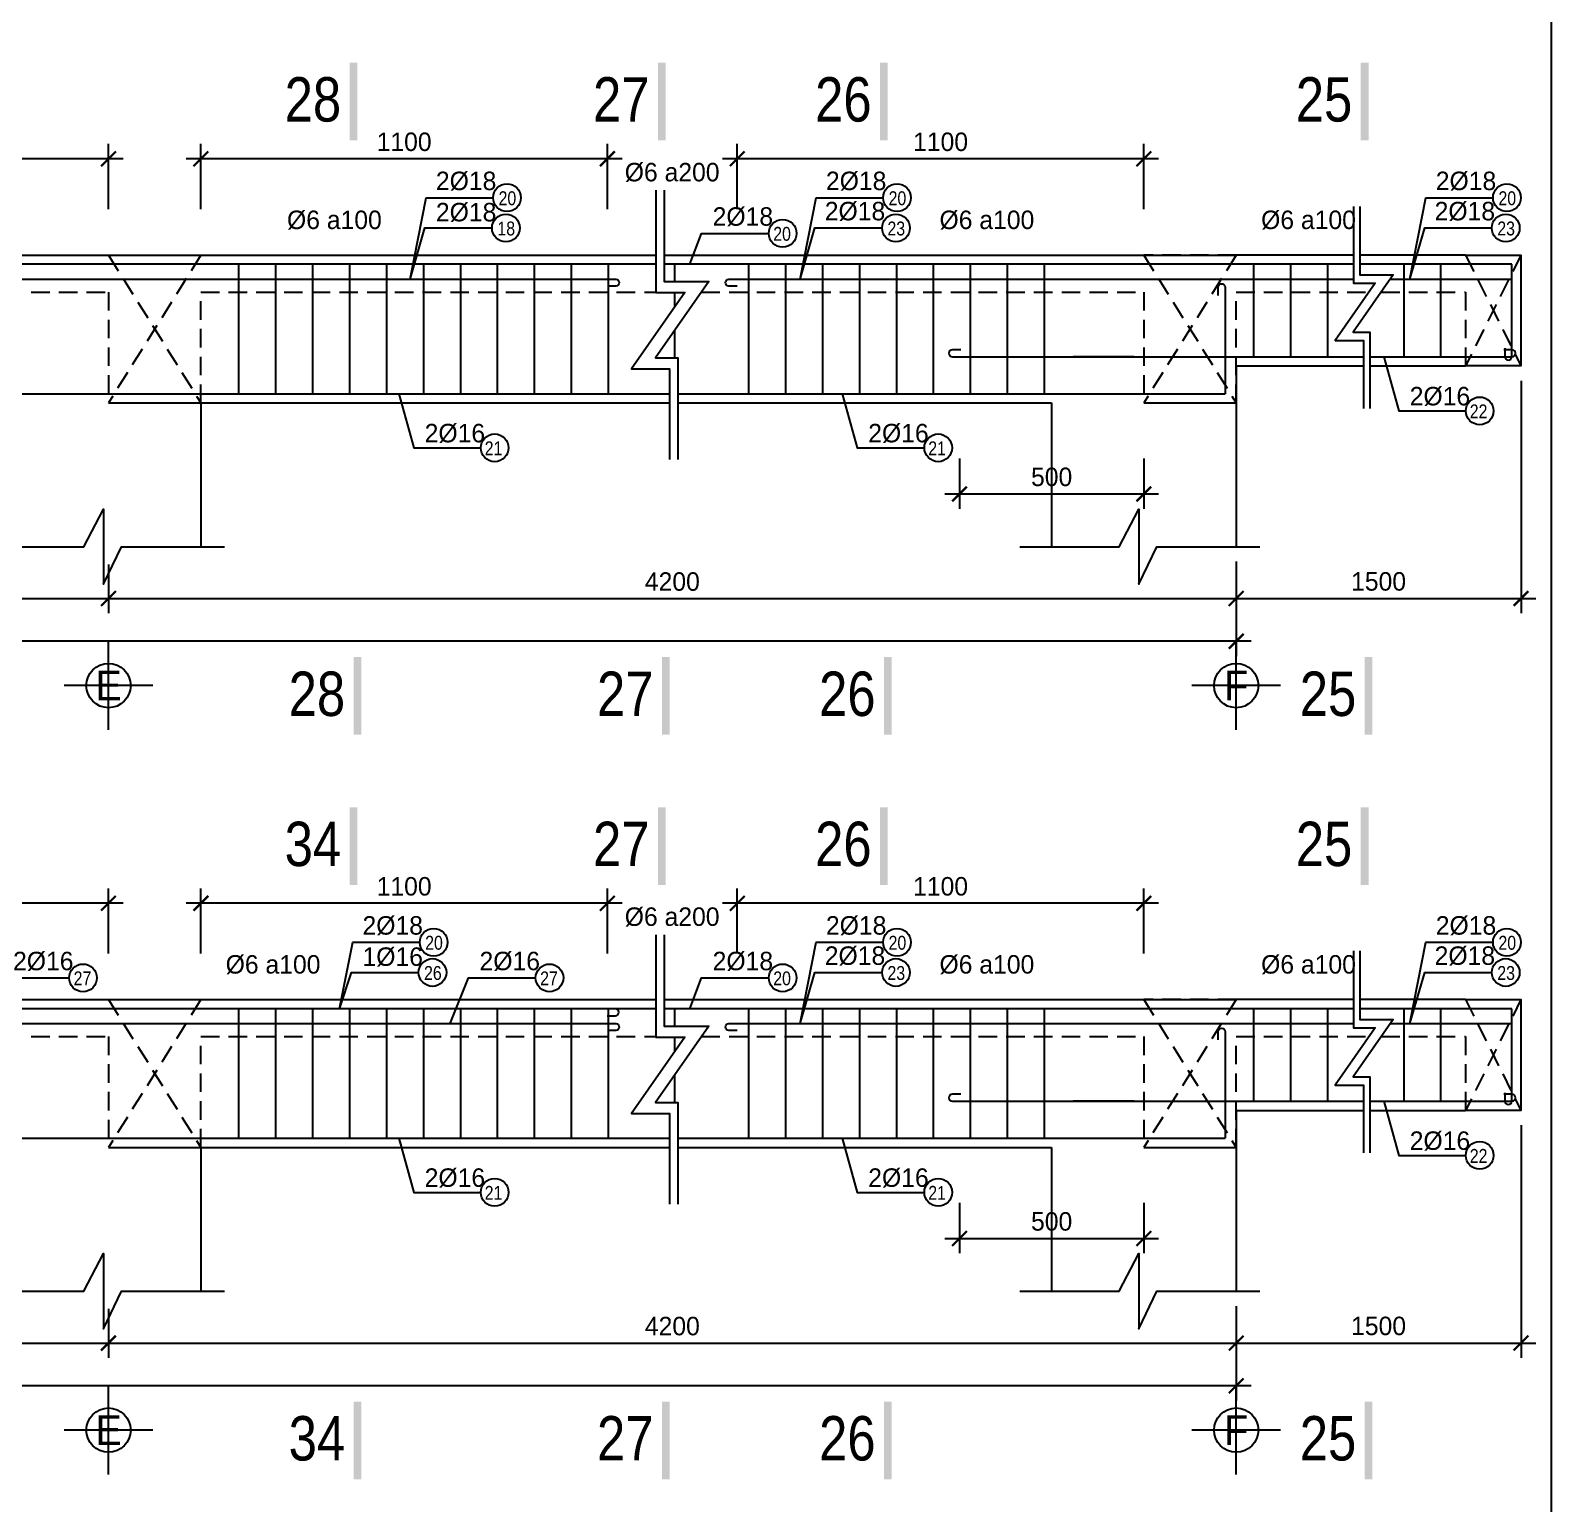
# Model space of a CAD drawing. Extents: x -317 to 4260, y -2056 to 757.
# Drawn here: x 4054.6 to 4260.4, y 292.2 to 491.5 of the extents above; entities that cross this region are included whole.
import ezdxf
from ezdxf.enums import TextEntityAlignment as Align

# ---------------------------------------------------------------- set-up
doc = ezdxf.new("R2010")
doc.units = 0
doc.header["$MEASUREMENT"] = 0
doc.linetypes.add('CENTER2', pattern=[1.125, 0.75, -0.125, 0.125, -0.125])
doc.linetypes.add('HIDDEN', pattern=[0.375, 0.25, -0.125])
doc.layers.get('0').update_dxf_attribs({"linetype": 'CONTINUOUS'})
doc.layers.get('DEFPOINTS').update_dxf_attribs({"linetype": 'CONTINUOUS'})
for name, color, linetype in [('DAI', 3, 'CONTINUOUS'), ('DIM', 1, 'CONTINUOUS'), ('DUT', 7, 'CENTER2'), ('MOTAAR', 1, 'CONTINUOUS'), ('TEXT', 7, 'CONTINUOUS'), ('THEP', 6, 'CONTINUOUS'), ('TU1', 9, 'CONTINUOUS'), ('TUONG', 7, 'CONTINUOUS')]:
    doc.layers.add(name, color=color, linetype=linetype)
doc.styles.add('DIM-NEW', font='VHELVCN.TTF')
doc.styles.add('style1', font='VGOUDYN.TTF')
doc.styles.add('T2', font='VTIMESN.TTF')
doc.dimstyles.new('TL20', dxfattribs={"dimtxt": 2.5, "dimasz": 2, "dimexe": 2, "dimexo": 2, "dimgap": 1, "dimtad": 1, "dimdec": 0, "dimlfac": 20, "dimzin": 0, "dimdsep": 46, "dimtxsty": 'T2', "dimblk": 'ARCHTICK', "dimcen": 2.5, "dimdle": 2, "dimclrd": 1, "dimclre": 1, "dimclrt": 2, "dimadec": 0, "dimazin": 0, "dimtfac": 1, "dimtdec": 0, "dimtix": 1, "dimtofl": 0, "dimtmove": 0, "dimatfit": 0, "dimldrblk": 'ARCHTICK', "dimfxl": 0, "dimtolj": 1, "dimtzin": 0, "dimlwd": -1, "dimlwe": -1, "dimarcsym": 0})

# ---------------------------------------------------------------- blocks, each defined once
blk = doc.blocks.new('_ARCHTICK')
at = {"color": 0, "linetype": 'ByBlock', "const_width": 0.15}
blk.add_lwpolyline([(-0.5, -0.5), (0.5, 0.5)], dxfattribs=at)
blk = doc.blocks.new('*D219')
at = {"layer": 'DEFPOINTS', "color": 0}
for p in [(4150.2, 474.12), (4150.2, 465.31), (4205.2, 465.31)]:
    blk.add_point(p, dxfattribs=at)
at = {"layer": 'TUONG', "color": 1}
for p, q in [((4150.2, 467.31), (4150.2, 476.12)), ((4205.2, 467.31), (4205.2, 476.12)), ((4207.2, 474.12), (4148.2, 474.12))]:
    blk.add_line(p, q, dxfattribs=at)
at = {"layer": 'TUONG', "color": 1, "xscale": 2, "yscale": 2, "zscale": 2, "rotation": 180}
blk.add_blockref('_ARCHTICK', (4150.2, 474.12), dxfattribs=at)
at = {"layer": 'TUONG', "color": 1, "xscale": 2, "yscale": 2, "zscale": 2}
blk.add_blockref('_ARCHTICK', (4205.2, 474.12), dxfattribs=at)
at = {"layer": 'TUONG', "color": 2, "insert": (4177.7, 476.4), "char_height": 2.5, "attachment_point": 5, "style": 'T2'}
blk.add_mtext('\\A1;1100', dxfattribs=at)
blk = doc.blocks.new('*D218')
at = {"layer": 'DEFPOINTS', "color": 0}
for p in [(4077.62, 474.12), (4077.62, 465.31), (4132.62, 465.31)]:
    blk.add_point(p, dxfattribs=at)
at = {"layer": 'TUONG', "color": 1}
for p, q in [((4077.62, 467.31), (4077.62, 476.12)), ((4132.62, 467.31), (4132.62, 476.12)), ((4134.62, 474.12), (4075.62, 474.12))]:
    blk.add_line(p, q, dxfattribs=at)
at = {"layer": 'TUONG', "color": 1, "xscale": 2, "yscale": 2, "zscale": 2, "rotation": 180}
blk.add_blockref('_ARCHTICK', (4077.62, 474.12), dxfattribs=at)
at = {"layer": 'TUONG', "color": 1, "xscale": 2, "yscale": 2, "zscale": 2}
blk.add_blockref('_ARCHTICK', (4132.62, 474.12), dxfattribs=at)
at = {"layer": 'TUONG', "color": 2, "insert": (4105.12, 476.4), "char_height": 2.5, "attachment_point": 5, "style": 'T2'}
blk.add_mtext('\\A1;1100', dxfattribs=at)
blk = doc.blocks.new('*D217')
at = {"layer": 'DEFPOINTS', "color": 0}
for p in [(4010.12, 474.12), (4010.12, 465.31), (4065.12, 465.31)]:
    blk.add_point(p, dxfattribs=at)
at = {"layer": 'TUONG', "color": 1}
for p, q in [((4010.12, 467.31), (4010.12, 476.12)), ((4065.12, 467.31), (4065.12, 476.12)), ((4067.12, 474.12), (4008.12, 474.12))]:
    blk.add_line(p, q, dxfattribs=at)
at = {"layer": 'TUONG', "color": 1, "xscale": 2, "yscale": 2, "zscale": 2, "rotation": 180}
blk.add_blockref('_ARCHTICK', (4010.12, 474.12), dxfattribs=at)
at = {"layer": 'TUONG', "color": 1, "xscale": 2, "yscale": 2, "zscale": 2}
blk.add_blockref('_ARCHTICK', (4065.12, 474.12), dxfattribs=at)
at = {"layer": 'TUONG', "color": 2, "insert": (4037.62, 476.4), "char_height": 2.5, "attachment_point": 5, "style": 'T2'}
blk.add_mtext('\\A1;1100', dxfattribs=at)
blk = doc.blocks.new('truc2')
at = {"layer": 'MOTAAR'}
for p, q in [((0, -15), (0, 0)), ((7.5, -7.5), (-7.5, -7.5))]:
    blk.add_line(p, q, dxfattribs=at)
blk.add_lwpolyline([(0, -3.5), (0, -1.84)], dxfattribs=at)
blk.add_circle((0, -7.5), 3.75, dxfattribs=at)
at = {"layer": 'TEXT', "style": 'T2'}
blk.add_attdef('1', text='', height=5, dxfattribs=at).set_placement((0, -7.5), align=Align.MIDDLE_CENTER)
blk = doc.blocks.new('*D209')
at = {"layer": 'DEFPOINTS', "color": 0}
for p in [(4065.12, 421.24), (4217.7, 421.24), (4217.7, 414.63)]:
    blk.add_point(p, dxfattribs=at)
at = {"layer": 'TUONG', "color": 1}
for p, q in [((4065.12, 419.24), (4065.12, 412.63)), ((4217.7, 419.24), (4217.7, 412.63)), ((4063.12, 414.63), (4219.7, 414.63))]:
    blk.add_line(p, q, dxfattribs=at)
at = {"layer": 'TUONG', "color": 1, "xscale": 2, "yscale": 2, "zscale": 2, "rotation": 180}
blk.add_blockref('_ARCHTICK', (4065.12, 414.63), dxfattribs=at)
at = {"layer": 'TUONG', "color": 1, "xscale": 2, "yscale": 2, "zscale": 2}
blk.add_blockref('_ARCHTICK', (4217.7, 414.63), dxfattribs=at)
at = {"layer": 'TUONG', "color": 2, "insert": (4141.41, 416.91), "char_height": 2.5, "attachment_point": 5, "style": 'T2'}
blk.add_mtext('\\A1;4200', dxfattribs=at)
blk = doc.blocks.new('*D208')
at = {"layer": 'DEFPOINTS', "color": 0}
for p in [(3928.04, 421.24), (4065.12, 421.24), (4065.12, 414.63)]:
    blk.add_point(p, dxfattribs=at)
at = {"layer": 'TUONG', "color": 1}
for p, q in [((3928.04, 419.24), (3928.04, 412.63)), ((4065.12, 419.24), (4065.12, 412.63)), ((3926.04, 414.63), (4067.12, 414.63))]:
    blk.add_line(p, q, dxfattribs=at)
at = {"layer": 'TUONG', "color": 1, "xscale": 2, "yscale": 2, "zscale": 2, "rotation": 180}
blk.add_blockref('_ARCHTICK', (3928.04, 414.63), dxfattribs=at)
at = {"layer": 'TUONG', "color": 1, "xscale": 2, "yscale": 2, "zscale": 2}
blk.add_blockref('_ARCHTICK', (4065.12, 414.63), dxfattribs=at)
at = {"layer": 'TUONG', "color": 2, "insert": (3996.58, 416.91), "char_height": 2.5, "attachment_point": 5, "style": 'T2'}
blk.add_mtext('\\A1;4200', dxfattribs=at)
blk = doc.blocks.new('*D204')
at = {"layer": 'DEFPOINTS', "color": 0}
for p in [(3466.01, 418.55), (4217.7, 418.55), (3466.01, 408.85)]:
    blk.add_point(p, dxfattribs=at)
at = {"layer": 'TUONG', "color": 1}
for p, q in [((3466.01, 416.55), (3466.01, 406.85)), ((4217.7, 416.55), (4217.7, 406.85)), ((4219.7, 408.85), (3464.01, 408.85))]:
    blk.add_line(p, q, dxfattribs=at)
at = {"layer": 'TUONG', "color": 1, "xscale": 2, "yscale": 2, "zscale": 2, "rotation": 180}
blk.add_blockref('_ARCHTICK', (3466.01, 408.85), dxfattribs=at)
at = {"layer": 'TUONG', "color": 1, "xscale": 2, "yscale": 2, "zscale": 2}
blk.add_blockref('_ARCHTICK', (4217.7, 408.85), dxfattribs=at)
at = {"layer": 'TUONG', "color": 2, "insert": (3841.85, 411.13), "char_height": 2.5, "attachment_point": 5, "style": 'T2'}
blk.add_mtext('\\A1;20800', dxfattribs=at)
blk = doc.blocks.new('*D221')
at = {"layer": 'DEFPOINTS', "color": 0}
for p in [(4256.23, 446.09), (4217.7, 421.64), (4256.23, 414.63)]:
    blk.add_point(p, dxfattribs=at)
at = {"layer": 'TUONG', "color": 1}
for p, q in [((4256.23, 444.09), (4256.23, 412.63)), ((4217.7, 419.64), (4217.7, 412.63)), ((4215.7, 414.63), (4258.23, 414.63))]:
    blk.add_line(p, q, dxfattribs=at)
at = {"layer": 'TUONG', "color": 1, "xscale": 2, "yscale": 2, "zscale": 2, "rotation": 180}
blk.add_blockref('_ARCHTICK', (4217.7, 414.63), dxfattribs=at)
at = {"layer": 'TUONG', "color": 1, "xscale": 2, "yscale": 2, "zscale": 2}
blk.add_blockref('_ARCHTICK', (4256.23, 414.63), dxfattribs=at)
at = {"layer": 'TUONG', "color": 2, "insert": (4236.96, 416.93), "char_height": 2.5, "attachment_point": 5, "style": 'T2'}
blk.add_mtext('\\A1;1500', dxfattribs=at)
blk = doc.blocks.new('*D223')
at = {"layer": 'DEFPOINTS', "color": 0}
for p in [(4180.26, 435.59), (4205.2, 435.59), (4205.2, 428.77)]:
    blk.add_point(p, dxfattribs=at)
at = {"layer": 'TUONG', "color": 1}
for p, q in [((4180.26, 433.59), (4180.26, 426.77)), ((4205.2, 433.59), (4205.2, 426.77)), ((4178.26, 428.77), (4207.2, 428.77))]:
    blk.add_line(p, q, dxfattribs=at)
at = {"layer": 'TUONG', "color": 1, "xscale": 2, "yscale": 2, "zscale": 2, "rotation": 180}
blk.add_blockref('_ARCHTICK', (4180.26, 428.77), dxfattribs=at)
at = {"layer": 'TUONG', "color": 1, "xscale": 2, "yscale": 2, "zscale": 2}
blk.add_blockref('_ARCHTICK', (4205.2, 428.77), dxfattribs=at)
at = {"layer": 'TUONG', "color": 2, "insert": (4192.73, 431.07), "char_height": 2.5, "attachment_point": 5, "style": 'T2'}
blk.add_mtext('\\A1;500', dxfattribs=at)
blk = doc.blocks.new('*D240')
at = {"layer": 'DEFPOINTS', "color": 0}
for p in [(4180.26, 334.87), (4205.2, 334.87), (4205.2, 328.05)]:
    blk.add_point(p, dxfattribs=at)
at = {"layer": 'TUONG', "color": 1}
for p, q in [((4180.26, 332.87), (4180.26, 326.05)), ((4205.2, 332.87), (4205.2, 326.05)), ((4178.26, 328.05), (4207.2, 328.05))]:
    blk.add_line(p, q, dxfattribs=at)
at = {"layer": 'TUONG', "color": 1, "xscale": 2, "yscale": 2, "zscale": 2, "rotation": 180}
blk.add_blockref('_ARCHTICK', (4180.26, 328.05), dxfattribs=at)
at = {"layer": 'TUONG', "color": 1, "xscale": 2, "yscale": 2, "zscale": 2}
blk.add_blockref('_ARCHTICK', (4205.2, 328.05), dxfattribs=at)
at = {"layer": 'TUONG', "color": 2, "insert": (4192.73, 330.35), "char_height": 2.5, "attachment_point": 5, "style": 'T2'}
blk.add_mtext('\\A1;500', dxfattribs=at)
blk = doc.blocks.new('*D238')
at = {"layer": 'DEFPOINTS', "color": 0}
for p in [(4256.23, 345.37), (4217.7, 320.92), (4256.23, 313.91)]:
    blk.add_point(p, dxfattribs=at)
at = {"layer": 'TUONG', "color": 1}
for p, q in [((4256.23, 343.37), (4256.23, 311.91)), ((4217.7, 318.92), (4217.7, 311.91)), ((4215.7, 313.91), (4258.23, 313.91))]:
    blk.add_line(p, q, dxfattribs=at)
at = {"layer": 'TUONG', "color": 1, "xscale": 2, "yscale": 2, "zscale": 2, "rotation": 180}
blk.add_blockref('_ARCHTICK', (4217.7, 313.91), dxfattribs=at)
at = {"layer": 'TUONG', "color": 1, "xscale": 2, "yscale": 2, "zscale": 2}
blk.add_blockref('_ARCHTICK', (4256.23, 313.91), dxfattribs=at)
at = {"layer": 'TUONG', "color": 2, "insert": (4236.96, 316.21), "char_height": 2.5, "attachment_point": 5, "style": 'T2'}
blk.add_mtext('\\A1;1500', dxfattribs=at)
blk = doc.blocks.new('*D256')
at = {"layer": 'DEFPOINTS', "color": 0}
for p in [(3466.01, 317.83), (4217.7, 317.83), (3466.01, 308.13)]:
    blk.add_point(p, dxfattribs=at)
at = {"layer": 'TUONG', "color": 1}
for p, q in [((3466.01, 315.83), (3466.01, 306.13)), ((4217.7, 315.83), (4217.7, 306.13)), ((4219.7, 308.13), (3464.01, 308.13))]:
    blk.add_line(p, q, dxfattribs=at)
at = {"layer": 'TUONG', "color": 1, "xscale": 2, "yscale": 2, "zscale": 2, "rotation": 180}
blk.add_blockref('_ARCHTICK', (3466.01, 308.13), dxfattribs=at)
at = {"layer": 'TUONG', "color": 1, "xscale": 2, "yscale": 2, "zscale": 2}
blk.add_blockref('_ARCHTICK', (4217.7, 308.13), dxfattribs=at)
at = {"layer": 'TUONG', "color": 2, "insert": (3841.85, 310.41), "char_height": 2.5, "attachment_point": 5, "style": 'T2'}
blk.add_mtext('\\A1;20800', dxfattribs=at)
blk = doc.blocks.new('*D252')
at = {"layer": 'DEFPOINTS', "color": 0}
for p in [(3928.04, 320.52), (4065.12, 320.52), (4065.12, 313.91)]:
    blk.add_point(p, dxfattribs=at)
at = {"layer": 'TUONG', "color": 1}
for p, q in [((3928.04, 318.52), (3928.04, 311.91)), ((4065.12, 318.52), (4065.12, 311.91)), ((3926.04, 313.91), (4067.12, 313.91))]:
    blk.add_line(p, q, dxfattribs=at)
at = {"layer": 'TUONG', "color": 1, "xscale": 2, "yscale": 2, "zscale": 2, "rotation": 180}
blk.add_blockref('_ARCHTICK', (3928.04, 313.91), dxfattribs=at)
at = {"layer": 'TUONG', "color": 1, "xscale": 2, "yscale": 2, "zscale": 2}
blk.add_blockref('_ARCHTICK', (4065.12, 313.91), dxfattribs=at)
at = {"layer": 'TUONG', "color": 2, "insert": (3996.58, 316.19), "char_height": 2.5, "attachment_point": 5, "style": 'T2'}
blk.add_mtext('\\A1;4200', dxfattribs=at)
blk = doc.blocks.new('*D251')
at = {"layer": 'DEFPOINTS', "color": 0}
for p in [(4065.12, 320.52), (4217.7, 320.52), (4217.7, 313.91)]:
    blk.add_point(p, dxfattribs=at)
at = {"layer": 'TUONG', "color": 1}
for p, q in [((4065.12, 318.52), (4065.12, 311.91)), ((4217.7, 318.52), (4217.7, 311.91)), ((4063.12, 313.91), (4219.7, 313.91))]:
    blk.add_line(p, q, dxfattribs=at)
at = {"layer": 'TUONG', "color": 1, "xscale": 2, "yscale": 2, "zscale": 2, "rotation": 180}
blk.add_blockref('_ARCHTICK', (4065.12, 313.91), dxfattribs=at)
at = {"layer": 'TUONG', "color": 1, "xscale": 2, "yscale": 2, "zscale": 2}
blk.add_blockref('_ARCHTICK', (4217.7, 313.91), dxfattribs=at)
at = {"layer": 'TUONG', "color": 2, "insert": (4141.41, 316.19), "char_height": 2.5, "attachment_point": 5, "style": 'T2'}
blk.add_mtext('\\A1;4200', dxfattribs=at)
blk = doc.blocks.new('*D243')
at = {"layer": 'DEFPOINTS', "color": 0}
for p in [(4010.12, 373.4), (4010.12, 364.59), (4065.12, 364.59)]:
    blk.add_point(p, dxfattribs=at)
at = {"layer": 'TUONG', "color": 1}
for p, q in [((4010.12, 366.59), (4010.12, 375.4)), ((4065.12, 366.59), (4065.12, 375.4)), ((4067.12, 373.4), (4008.12, 373.4))]:
    blk.add_line(p, q, dxfattribs=at)
at = {"layer": 'TUONG', "color": 1, "xscale": 2, "yscale": 2, "zscale": 2, "rotation": 180}
blk.add_blockref('_ARCHTICK', (4010.12, 373.4), dxfattribs=at)
at = {"layer": 'TUONG', "color": 1, "xscale": 2, "yscale": 2, "zscale": 2}
blk.add_blockref('_ARCHTICK', (4065.12, 373.4), dxfattribs=at)
at = {"layer": 'TUONG', "color": 2, "insert": (4037.62, 375.68), "char_height": 2.5, "attachment_point": 5, "style": 'T2'}
blk.add_mtext('\\A1;1100', dxfattribs=at)
blk = doc.blocks.new('*D242')
at = {"layer": 'DEFPOINTS', "color": 0}
for p in [(4077.62, 373.4), (4077.62, 364.59), (4132.62, 364.59)]:
    blk.add_point(p, dxfattribs=at)
at = {"layer": 'TUONG', "color": 1}
for p, q in [((4077.62, 366.59), (4077.62, 375.4)), ((4132.62, 366.59), (4132.62, 375.4)), ((4134.62, 373.4), (4075.62, 373.4))]:
    blk.add_line(p, q, dxfattribs=at)
at = {"layer": 'TUONG', "color": 1, "xscale": 2, "yscale": 2, "zscale": 2, "rotation": 180}
blk.add_blockref('_ARCHTICK', (4077.62, 373.4), dxfattribs=at)
at = {"layer": 'TUONG', "color": 1, "xscale": 2, "yscale": 2, "zscale": 2}
blk.add_blockref('_ARCHTICK', (4132.62, 373.4), dxfattribs=at)
at = {"layer": 'TUONG', "color": 2, "insert": (4105.12, 375.68), "char_height": 2.5, "attachment_point": 5, "style": 'T2'}
blk.add_mtext('\\A1;1100', dxfattribs=at)
blk = doc.blocks.new('*D241')
at = {"layer": 'DEFPOINTS', "color": 0}
for p in [(4150.2, 373.4), (4150.2, 364.59), (4205.2, 364.59)]:
    blk.add_point(p, dxfattribs=at)
at = {"layer": 'TUONG', "color": 1}
for p, q in [((4150.2, 366.59), (4150.2, 375.4)), ((4205.2, 366.59), (4205.2, 375.4)), ((4207.2, 373.4), (4148.2, 373.4))]:
    blk.add_line(p, q, dxfattribs=at)
at = {"layer": 'TUONG', "color": 1, "xscale": 2, "yscale": 2, "zscale": 2, "rotation": 180}
blk.add_blockref('_ARCHTICK', (4150.2, 373.4), dxfattribs=at)
at = {"layer": 'TUONG', "color": 1, "xscale": 2, "yscale": 2, "zscale": 2}
blk.add_blockref('_ARCHTICK', (4205.2, 373.4), dxfattribs=at)
at = {"layer": 'TUONG', "color": 2, "insert": (4177.7, 375.68), "char_height": 2.5, "attachment_point": 5, "style": 'T2'}
blk.add_mtext('\\A1;1100', dxfattribs=at)

msp = doc.modelspace()

# ---------------------------------------------------------------- linework, layer by layer
at = {"layer": 'DAI'}
for p, q in [((4082.774, 442.341), (4082.774, 459.841)), ((4087.774, 442.341), (4087.774, 459.841)), ((4092.774, 442.341), (4092.774, 459.841)), ((4097.774, 442.341), (4097.774, 459.841)), ((4102.774, 442.341), (4102.774, 459.841)), ((4107.774, 442.341), (4107.774, 459.841)), ((4112.774, 442.341), (4112.774, 459.841)), ((4117.774, 442.341), (4117.774, 459.841)), ((4122.774, 442.341), (4122.774, 459.841)), ((4127.774, 442.341), (4127.774, 459.841)), ((4132.774, 442.341), (4132.774, 459.841)), ((4141.764, 457.519), (4141.764, 459.841)), ((4151.764, 442.341), (4151.764, 459.841)), ((4156.764, 442.341), (4156.764, 459.841)), ((4161.764, 442.341), (4161.764, 459.841)), ((4166.764, 442.341), (4166.764, 459.841)), ((4171.764, 442.341), (4171.764, 459.841)), ((4176.764, 442.341), (4176.764, 459.841)), ((4181.764, 442.341), (4181.764, 459.841)), ((4186.764, 442.341), (4186.764, 459.841)), ((4191.764, 442.341), (4191.764, 459.841)), ((4220.06, 459.841), (4220.06, 447.341)), ((4225.06, 459.841), (4225.06, 447.341)), ((4230.06, 459.841), (4230.06, 447.341)), ((4240.36, 459.841), (4240.36, 447.341)), ((4245.36, 459.841), (4245.36, 447.341)), ((4141.764, 454.131), (4141.764, 456.019)), ((4141.764, 447.183), (4141.764, 450.964)), ((4082.774, 341.622), (4082.774, 359.122)), ((4087.774, 341.622), (4087.774, 359.122)), ((4092.774, 341.622), (4092.774, 359.122)), ((4097.774, 341.622), (4097.774, 359.122)), ((4102.774, 341.622), (4102.774, 359.122)), ((4107.774, 341.622), (4107.774, 359.122)), ((4112.774, 341.622), (4112.774, 359.122)), ((4117.774, 341.622), (4117.774, 359.122)), ((4122.774, 341.622), (4122.774, 359.122)), ((4127.774, 341.622), (4127.774, 359.122)), ((4132.774, 341.622), (4132.774, 359.122)), ((4141.764, 356.799), (4141.764, 359.122)), ((4151.764, 341.622), (4151.764, 359.122)), ((4156.764, 341.622), (4156.764, 359.122)), ((4161.764, 341.622), (4161.764, 359.122)), ((4166.764, 341.622), (4166.764, 359.122)), ((4171.764, 341.622), (4171.764, 359.122)), ((4176.764, 341.622), (4176.764, 359.122)), ((4181.764, 341.622), (4181.764, 359.122)), ((4186.764, 341.622), (4186.764, 359.122)), ((4191.764, 341.622), (4191.764, 359.122)), ((4220.06, 359.122), (4220.06, 346.622)), ((4225.06, 359.122), (4225.06, 346.622)), ((4230.06, 359.122), (4230.06, 346.622)), ((4240.36, 359.122), (4240.36, 346.622)), ((4245.36, 359.122), (4245.36, 346.622)), ((4141.764, 353.412), (4141.764, 355.299)), ((4141.764, 346.464), (4141.764, 350.245))]:
    msp.add_line(p, q, dxfattribs=at)
at = {"layer": 'DUT', "linetype": 'HIDDEN', "ltscale": 10}
for p, q in [((4065.123, 461.091), (4077.623, 441.091)), ((4077.623, 461.091), (4065.123, 441.091)), ((4205.199, 461.091), (4217.699, 441.091)), ((4217.699, 461.091), (4205.199, 441.091)), ((4256.227, 461.091), (4248.727, 446.091)), ((4248.727, 461.091), (4256.227, 446.091)), ((4217.699, 456.091), (4235.661, 456.091)), ((4237.317, 456.091), (4248.727, 456.091)), ((4248.727, 456.091), (4248.727, 446.091)), ((4077.623, 360.372), (4065.123, 340.372)), ((4065.123, 360.372), (4077.623, 340.372)), ((4217.699, 360.372), (4205.199, 340.372)), ((4205.199, 360.372), (4217.699, 340.372)), ((4248.727, 360.372), (4256.227, 345.372)), ((4256.227, 360.372), (4248.727, 345.372)), ((4217.699, 355.372), (4235.661, 355.372)), ((4237.317, 355.372), (4248.727, 355.372)), ((4248.727, 355.372), (4248.727, 345.372))]:
    msp.add_line(p, q, dxfattribs=at)
for points in [[(4217.699, 461.091), (4205.199, 461.091)], [(4005.918, 456.091), (4065.123, 456.091), (4065.123, 441.091), (4077.623, 441.091), (4077.623, 456.091), (4139.164, 456.091)], [(4145.339, 456.091), (4205.199, 456.091), (4205.199, 441.091), (4217.699, 441.091), (4217.699, 456.091)], [(4217.699, 360.372), (4205.199, 360.372)], [(4005.918, 355.372), (4065.123, 355.372), (4065.123, 340.372), (4077.623, 340.372), (4077.623, 355.372), (4139.164, 355.372)], [(4145.339, 355.372), (4205.199, 355.372), (4205.199, 340.372), (4217.699, 340.372), (4217.699, 355.372)]]:
    msp.add_lwpolyline(points, dxfattribs=at)
at = {"layer": 'TEXT', "ltscale": 10}
msp.add_lwpolyline([(3420.367, 162.589), (4260.367, 162.589), (4260.367, 756.589), (3420.367, 756.589)], close=True, dxfattribs=at)
for points in [[(4097.75, 476.613), (4098.8, 476.613), (4097.75, 487.113), (4098.8, 487.113)], [(4139.466, 476.613), (4140.516, 476.613), (4139.466, 487.113), (4140.516, 487.113)], [(4169.511, 476.613), (4170.561, 476.613), (4169.511, 487.113), (4170.561, 487.113)], [(4234.549, 476.613), (4235.599, 476.613), (4234.549, 487.113), (4235.599, 487.113)], [(4098.289, 396.202), (4099.339, 396.202), (4098.289, 406.702), (4099.339, 406.702)], [(4140.006, 396.202), (4141.056, 396.202), (4140.006, 406.702), (4141.056, 406.702)], [(4170.051, 396.202), (4171.101, 396.202), (4170.051, 406.702), (4171.101, 406.702)], [(4235.088, 396.202), (4236.138, 396.202), (4235.088, 406.702), (4236.138, 406.702)], [(4097.75, 375.894), (4098.8, 375.894), (4097.75, 386.394), (4098.8, 386.394)], [(4139.466, 375.894), (4140.516, 375.894), (4139.466, 386.394), (4140.516, 386.394)], [(4169.511, 375.894), (4170.561, 375.894), (4169.511, 386.394), (4170.561, 386.394)], [(4234.549, 375.894), (4235.599, 375.894), (4234.549, 386.394), (4235.599, 386.394)], [(4098.289, 295.482), (4099.339, 295.482), (4098.289, 305.982), (4099.339, 305.982)], [(4140.006, 295.482), (4141.056, 295.482), (4140.006, 305.982), (4141.056, 305.982)], [(4170.051, 295.482), (4171.101, 295.482), (4170.051, 305.982), (4171.101, 305.982)], [(4235.088, 295.482), (4236.138, 295.482), (4235.088, 305.982), (4236.138, 305.982)]]:
    msp.add_trace(points, dxfattribs=at)
at = {"layer": 'THEP', "ltscale": 10}
for points in [[(4139.164, 459.841), (4000.89, 459.841)], [(4233.558, 459.841), (4140.311, 459.841)], [(4254.977, 459.841), (4234.418, 459.841)], [(4238.537, 457.841), (4254.977, 457.841)], [(4235.799, 447.341), (4253.899, 447.341), (4253.899, 447.341)], [(4002.731, 442.341), (4141.005, 442.341)], [(4142.152, 442.341), (4216.202, 442.341)], [(4139.164, 359.122), (4000.89, 359.122)], [(4233.558, 359.122), (4140.311, 359.122)], [(4254.977, 359.122), (4234.418, 359.122)], [(4238.537, 357.122), (4254.977, 357.122)], [(4235.799, 346.622), (4253.899, 346.622), (4253.899, 346.622)], [(4002.731, 341.622), (4141.005, 341.622)], [(4142.152, 341.622), (4216.202, 341.622)]]:
    msp.add_lwpolyline(points, dxfattribs=at)
for points in [[(4254.039, 448.49), (4254.039, 447.363, 1), (4254.977, 447.363), (4254.977, 459.841)], [(4010.123, 456.903), (4008.996, 456.903, -1), (4008.996, 457.841), (4010.123, 457.841), (4076.373, 457.841), (4132.623, 457.841), (4133.75, 457.841, -1), (4133.75, 456.903), (4132.623, 456.903)], [(4150.199, 456.903), (4149.072, 456.903, -1), (4149.072, 457.841), (4150.199, 457.841), (4233.558, 457.841)], [(4215.264, 455.626), (4215.264, 456.753, -1), (4216.202, 456.753), (4216.202, 442.341)], [(4180.425, 448.278), (4179.298, 448.278, 1), (4179.298, 447.341), (4180.704, 447.341), (4201.477, 447.341), (4203.915, 447.341), (4198.566, 447.341), (4198.903, 447.341), (4195.654, 447.341), (4234.939, 447.341)], [(4253.899, 447.341), (4255.026, 447.341, 1), (4255.026, 448.278), (4253.899, 448.278)], [(4132.582, 358.184), (4133.709, 358.184, 1), (4133.709, 359.122), (4132.582, 359.122)], [(4254.039, 347.771), (4254.039, 346.643, 1), (4254.977, 346.643), (4254.977, 359.122)], [(4010.123, 356.184), (4008.996, 356.184, -1), (4008.996, 357.122), (4010.123, 357.122), (4076.373, 357.122), (4132.623, 357.122), (4133.75, 357.122, -1), (4133.75, 356.184), (4132.623, 356.184)], [(4150.199, 356.184), (4149.072, 356.184, -1), (4149.072, 357.122), (4150.199, 357.122), (4233.558, 357.122)], [(4215.264, 354.907), (4215.264, 356.034, -1), (4216.202, 356.034), (4216.202, 341.622)], [(4180.425, 347.559), (4179.298, 347.559, 1), (4179.298, 346.622), (4180.704, 346.622), (4201.477, 346.622), (4203.915, 346.622), (4198.566, 346.622), (4198.903, 346.622), (4195.654, 346.622), (4234.939, 346.622)], [(4253.899, 346.622), (4255.026, 346.622, 1), (4255.026, 347.559), (4253.899, 347.559)]]:
    msp.add_lwpolyline(points, format="xyb", dxfattribs=at)
at = {"layer": 'TU1', "lineweight": -2, "ltscale": 10}
for points in [[(4105.923, 457.841), (4108.095, 468.848), (4117.17, 468.848)], [(4158.691, 457.841), (4160.863, 468.848), (4169.938, 468.848)], [(4241.201, 457.841), (4243.373, 468.848), (4252.448, 468.848)], [(4105.923, 457.841), (4107.94, 464.757), (4117.015, 464.757)], [(4143.761, 459.841), (4145.377, 464.03), (4154.452, 464.03)], [(4158.691, 457.841), (4160.708, 464.757), (4169.783, 464.757)], [(4241.201, 457.841), (4243.218, 464.757), (4252.293, 464.757)], [(4237.659, 447.341), (4239.696, 440.014), (4248.772, 440.014)], [(4104.384, 442.341), (4106.421, 435.014), (4115.496, 435.014)], [(4164.395, 442.341), (4166.432, 435.014), (4175.507, 435.014)], [(4096.386, 359.122), (4098.163, 368.129), (4107.238, 368.129)], [(4158.691, 357.122), (4160.863, 368.129), (4169.938, 368.129)], [(4241.201, 357.122), (4243.373, 368.129), (4252.448, 368.129)], [(4048.25, 357.122), (4050.723, 363.311), (4059.799, 363.311)], [(4096.386, 359.122), (4098.008, 364.038), (4107.083, 364.038)], [(4111.366, 357.122), (4113.839, 363.311), (4122.914, 363.311)], [(4143.761, 359.122), (4145.377, 363.311), (4154.452, 363.311)], [(4158.691, 357.122), (4160.708, 364.038), (4169.783, 364.038)], [(4241.201, 357.122), (4243.218, 364.038), (4252.293, 364.038)], [(4237.659, 346.622), (4239.696, 339.295), (4248.772, 339.295)], [(4104.384, 341.622), (4106.421, 334.295), (4115.496, 334.295)], [(4164.395, 341.622), (4166.432, 334.295), (4175.507, 334.295)]]:
    msp.add_lwpolyline(points, dxfattribs=at)
at = {"layer": 'TU1', "ltscale": 10}
for centre in [(4119.045, 468.848), (4171.813, 468.848), (4254.323, 468.848), (4118.89, 464.757), (4156.327, 464.03), (4171.658, 464.757), (4254.168, 464.757), (4250.647, 440.014), (4117.371, 435.014), (4177.382, 435.014), (4109.113, 368.129), (4171.813, 368.129), (4254.323, 368.129), (4061.674, 363.311), (4108.958, 364.038), (4124.789, 363.311), (4156.327, 363.311), (4171.658, 364.038), (4254.168, 364.038), (4250.647, 339.295), (4117.371, 334.295), (4177.382, 334.295)]:
    msp.add_circle(centre, 1.875, dxfattribs=at)
at = {"layer": 'TUONG'}
for p, q in [((4000.89, 461.091), (4139.164, 461.091)), ((4140.311, 461.091), (4217.699, 461.091)), ((4233.558, 461.091), (4217.699, 461.091)), ((4248.727, 461.091), (4234.418, 461.091)), ((4217.699, 446.091), (4217.699, 421.643)), ((4217.699, 446.091), (4234.939, 446.091)), ((4235.799, 446.091), (4248.727, 446.091)), ((4065.123, 441.091), (4141.005, 441.091)), ((4077.623, 441.091), (4077.623, 421.643)), ((4142.152, 441.091), (4192.699, 441.091)), ((4192.699, 441.091), (4192.699, 421.643)), ((4205.199, 441.091), (4217.699, 441.091)), ((4000.89, 360.372), (4139.164, 360.372)), ((4140.311, 360.372), (4217.699, 360.372)), ((4233.558, 360.372), (4217.699, 360.372)), ((4248.727, 360.372), (4234.418, 360.372)), ((4217.699, 345.372), (4234.939, 345.372)), ((4217.699, 345.372), (4217.699, 320.923)), ((4235.799, 345.372), (4248.727, 345.372)), ((4065.123, 340.372), (4141.005, 340.372)), ((4077.623, 340.372), (4077.623, 320.923)), ((4142.152, 340.372), (4192.699, 340.372)), ((4192.699, 340.372), (4192.699, 320.923)), ((4205.199, 340.372), (4217.699, 340.372))]:
    msp.add_line(p, q, dxfattribs=at)
for points in [[(4139.164, 469.872), (4139.164, 456.019), (4143.08, 456.019), (4135.872, 445.683), (4141.005, 445.683), (4141.005, 433.43)], [(4140.311, 469.872), (4140.311, 457.519), (4146.334, 457.519), (4139.127, 447.183), (4142.152, 447.183), (4142.152, 433.43)], [(4233.558, 467.677), (4233.558, 457.287), (4236.494, 457.287), (4231.089, 449.535), (4234.939, 449.535), (4234.939, 440.345)], [(4234.418, 467.677), (4234.418, 458.412), (4238.935, 458.412), (4233.53, 450.66), (4235.799, 450.66), (4235.799, 440.345)], [(4248.727, 461.091), (4256.227, 461.091), (4256.227, 446.091), (4248.727, 446.091), (4248.727, 446.091)], [(4048.362, 421.643), (4061.78, 421.643), (4064.435, 426.725), (4064.435, 416.56), (4066.869, 421.643), (4080.832, 421.643)], [(4188.437, 421.643), (4201.856, 421.643), (4204.511, 426.725), (4204.511, 416.56), (4206.945, 421.643), (4220.908, 421.643)], [(4139.164, 369.153), (4139.164, 355.299), (4143.08, 355.299), (4135.872, 344.964), (4141.005, 344.964), (4141.005, 332.711)], [(4140.311, 369.153), (4140.311, 356.799), (4146.334, 356.799), (4139.127, 346.464), (4142.152, 346.464), (4142.152, 332.711)], [(4233.558, 366.958), (4233.558, 356.567), (4236.494, 356.567), (4231.089, 348.816), (4234.939, 348.816), (4234.939, 339.626)], [(4234.418, 366.958), (4234.418, 357.692), (4238.935, 357.692), (4233.53, 349.941), (4235.799, 349.941), (4235.799, 339.626)], [(4248.727, 360.372), (4256.227, 360.372), (4256.227, 345.372), (4248.727, 345.372), (4248.727, 345.372)], [(4048.362, 320.923), (4061.78, 320.923), (4064.435, 326.006), (4064.435, 315.841), (4066.869, 320.923), (4080.832, 320.923)], [(4188.437, 320.923), (4201.856, 320.923), (4204.511, 326.006), (4204.511, 315.841), (4206.945, 320.923), (4220.908, 320.923)]]:
    msp.add_lwpolyline(points, dxfattribs=at)

# ---------------------------------------------------------------- block references
at = {"layer": 'DIM', "ltscale": 10, "xscale": 0.8000000000000002, "yscale": 0.8000000000000002, "zscale": 0.8000000000000002}
for p, values in [((4065.123, 408.851), {'1': 'E'}), ((4217.699, 408.851), {'1': 'F'}), ((4065.123, 308.132), {'1': 'E'}), ((4217.699, 308.132), {'1': 'F'})]:
    msp.add_blockref('truc2', p, dxfattribs=at).add_auto_attribs(values)

# ---------------------------------------------------------------- texts
at = {"layer": 'TEXT', "ltscale": 10}
for s, height, style, p in [('28', 6, 'DIM-NEW', (4088.96, 479.154)), ('27', 6, 'DIM-NEW', (4130.677, 479.154)), ('26', 6, 'DIM-NEW', (4160.722, 479.154)), ('25', 6, 'DIM-NEW', (4225.759, 479.154)), ('%%2546 a200', 2.5, 'style1', (4134.971, 471.061)), ('2%%25418', 2.5, 'style1', (4109.42, 469.879)), ('2%%25418', 2.5, 'style1', (4162.189, 469.879)), ('2%%25418', 2.5, 'style1', (4244.699, 469.879)), ('20', 1.875, 'DIM-NEW', (4117.901, 467.841)), ('20', 1.875, 'DIM-NEW', (4170.669, 467.841)), ('20', 1.875, 'DIM-NEW', (4253.179, 467.841)), ('%%2546 a100', 2.5, 'style1', (4089.274, 464.609)), ('2%%25418', 2.5, 'style1', (4109.42, 465.652)), ('2%%25418', 2.5, 'style1', (4146.863, 465.062)), ('2%%25418', 2.5, 'style1', (4162.034, 465.788)), ('%%2546 a100', 2.5, 'style1', (4177.556, 464.609)), ('%%2546 a100', 2.5, 'style1', (4221.069, 464.609)), ('2%%25418', 2.5, 'style1', (4244.544, 465.788)), ('18', 1.875, 'DIM-NEW', (4117.745, 463.751)), ('23', 1.875, 'DIM-NEW', (4170.514, 463.751)), ('23', 1.875, 'DIM-NEW', (4253.024, 463.751)), ('20', 1.875, 'DIM-NEW', (4155.062, 463.024)), ('2%%25416', 2.5, 'style1', (4241.177, 440.758)), ('22', 1.875, 'DIM-NEW', (4249.299, 439.008)), ('2%%25416', 2.5, 'style1', (4107.902, 435.758)), ('2%%25416', 2.5, 'style1', (4167.913, 435.758)), ('21', 1.875, 'DIM-NEW', (4116.024, 434.008)), ('21', 1.875, 'DIM-NEW', (4176.035, 434.008)), ('28', 6, 'DIM-NEW', (4089.5, 398.743)), ('27', 6, 'DIM-NEW', (4131.216, 398.743)), ('26', 6, 'DIM-NEW', (4161.261, 398.743)), ('25', 6, 'DIM-NEW', (4226.299, 398.743)), ('34', 6, 'DIM-NEW', (4088.96, 378.435)), ('27', 6, 'DIM-NEW', (4130.677, 378.435)), ('26', 6, 'DIM-NEW', (4160.722, 378.435)), ('25', 6, 'DIM-NEW', (4225.759, 378.435)), ('%%2546 a200', 2.5, 'style1', (4134.971, 370.342)), ('2%%25418', 2.5, 'style1', (4099.489, 369.16)), ('2%%25418', 2.5, 'style1', (4162.189, 369.16)), ('2%%25418', 2.5, 'style1', (4244.699, 369.16)), ('20', 1.875, 'DIM-NEW', (4107.969, 367.122)), ('20', 1.875, 'DIM-NEW', (4170.669, 367.122)), ('20', 1.875, 'DIM-NEW', (4253.179, 367.122)), ('2%%25416', 2.5, 'style1', (4052.209, 364.342)), ('%%2546 a100', 2.5, 'style1', (4080.974, 363.89)), ('1%%25416', 2.5, 'style1', (4099.489, 364.933)), ('2%%25416', 2.5, 'style1', (4115.325, 364.342)), ('2%%25418', 2.5, 'style1', (4146.863, 364.342)), ('2%%25418', 2.5, 'style1', (4162.034, 365.069)), ('%%2546 a100', 2.5, 'style1', (4177.556, 363.89)), ('%%2546 a100', 2.5, 'style1', (4221.069, 363.89)), ('2%%25418', 2.5, 'style1', (4244.544, 365.069)), ('26', 1.875, 'DIM-NEW', (4107.814, 363.031)), ('23', 1.875, 'DIM-NEW', (4170.514, 363.031)), ('23', 1.875, 'DIM-NEW', (4253.024, 363.031)), ('27', 1.875, 'DIM-NEW', (4060.408, 362.305)), ('27', 1.875, 'DIM-NEW', (4123.524, 362.305)), ('20', 1.875, 'DIM-NEW', (4155.062, 362.305)), ('2%%25416', 2.5, 'style1', (4241.177, 340.039)), ('22', 1.875, 'DIM-NEW', (4249.299, 338.288)), ('2%%25416', 2.5, 'style1', (4107.902, 335.039)), ('2%%25416', 2.5, 'style1', (4167.913, 335.039)), ('21', 1.875, 'DIM-NEW', (4116.024, 333.288)), ('21', 1.875, 'DIM-NEW', (4176.035, 333.288)), ('34', 6, 'DIM-NEW', (4089.5, 298.024)), ('27', 6, 'DIM-NEW', (4131.216, 298.024)), ('26', 6, 'DIM-NEW', (4161.261, 298.024)), ('25', 6, 'DIM-NEW', (4226.299, 298.024))]:
    msp.add_text(s, height=height, dxfattribs=dict(at, style=style)).set_placement(p)

# ---------------------------------------------------------------- dimensions: what is measured, and where the dimension line sits
at = {"layer": 'TUONG'}
for base, p1, p2, picture, middle in [((4010.123, 474.12), (4065.123, 465.311), (4010.123, 465.311), '*D217', (4037.623, 476.399)), ((4077.623, 474.12), (4132.623, 465.311), (4077.623, 465.311), '*D218', (4105.123, 476.399)), ((4150.199, 474.12), (4205.199, 465.311), (4150.199, 465.311), '*D219', (4177.699, 476.399)), ((4010.123, 373.401), (4065.123, 364.591), (4010.123, 364.591), '*D243', (4037.623, 375.68)), ((4077.623, 373.401), (4132.623, 364.591), (4077.623, 364.591), '*D242', (4105.123, 375.68)), ((4150.199, 373.401), (4205.199, 364.591), (4150.199, 364.591), '*D241', (4177.699, 375.68))]:
    dim = msp.add_linear_dim(base=base, p1=p1, p2=p2, angle=180, dimstyle='TL20', dxfattribs=at)
    dim.commit()
    dim.dimension.update_dxf_attribs({"geometry": picture, "text_midpoint": middle})
for base, p1, p2, text, picture, middle in [((4256.227, 414.628), (4217.699, 421.643), (4256.227, 446.091), '1500', '*D221', (4236.963, 416.928)), ((4205.199, 428.769), (4180.261, 435.593), (4205.199, 435.593), '500', '*D223', (4192.73, 431.069)), ((3466.009, 408.851), (4217.699, 418.548), (3466.009, 418.548), '20800', '*D204', (3841.854, 411.131)), ((4256.227, 313.909), (4217.699, 320.923), (4256.227, 345.372), '1500', '*D238', (4236.963, 316.209)), ((4205.199, 328.049), (4180.261, 334.874), (4205.199, 334.874), '500', '*D240', (4192.73, 330.349)), ((3466.009, 308.132), (4217.699, 317.829), (3466.009, 317.829), '20800', '*D256', (3841.854, 310.411))]:
    dim = msp.add_linear_dim(base=base, p1=p1, p2=p2, text=text, dimstyle='TL20', dxfattribs=at)
    dim.commit()
    dim.dimension.update_dxf_attribs({"geometry": picture, "text_midpoint": middle})
for base, p1, p2, picture, middle in [((4065.123, 414.628), (3928.042, 421.236), (4065.123, 421.236), '*D208', (3996.582, 416.908)), ((4217.699, 414.628), (4065.123, 421.236), (4217.699, 421.236), '*D209', (4141.411, 416.908)), ((4065.123, 313.909), (3928.042, 320.516), (4065.123, 320.516), '*D252', (3996.582, 316.188)), ((4217.699, 313.909), (4065.123, 320.516), (4217.699, 320.516), '*D251', (4141.411, 316.188))]:
    dim = msp.add_linear_dim(base=base, p1=p1, p2=p2, text='4200', dimstyle='TL20', override={"dimtmove": 1}, dxfattribs=at)
    dim.commit()
    dim.dimension.update_dxf_attribs({"geometry": picture, "text_midpoint": middle})

doc.saveas('drawing.dxf')
